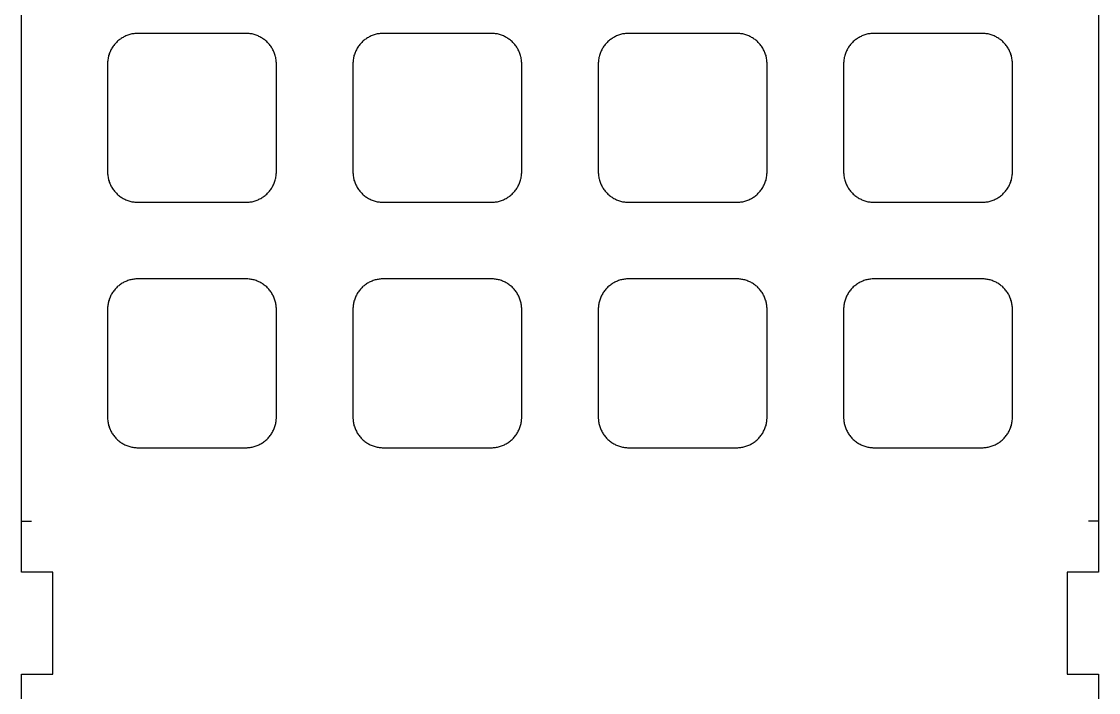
# Model space of a CAD drawing. Header units: millimetres. Extents: x -5 to 320, y -158 to 221.
# Drawn here: x -4.9 to 104.9, y -21 to 47.3 of the extents above; entities that cross this region are included whole.
import ezdxf

# ---------------------------------------------------------------- set-up
doc = ezdxf.new("R2010")
doc.units = ezdxf.units.MM
doc.header["$MEASUREMENT"] = 0
doc.layers.add('plot', color=12, linetype='Continuous', true_color=0xb80000)
doc.layers.add('scribble', color=251, linetype='Continuous', true_color=0x656565)

msp = doc.modelspace()

# ---------------------------------------------------------------- linework, layer by layer
at = {"layer": 'plot'}
for points in [[(-4.86, -2), (-4.86, 168.5)], [(104.86, 168.5), (104.86, -2)], [(7, 46.1), (6.89, 46.1), (6.79, 46.09), (6.68, 46.08), (6.58, 46.07), (6.47, 46.05), (6.37, 46.04), (6.27, 46.01), (6.16, 45.99), (6.06, 45.95), (5.96, 45.92), (5.86, 45.88), (5.76, 45.84), (5.67, 45.8), (5.57, 45.75), (5.48, 45.7), (5.39, 45.65), (5.3, 45.59), (5.21, 45.53), (5.13, 45.47), (5.04, 45.4), (4.96, 45.34), (4.88, 45.27), (4.81, 45.19), (4.73, 45.12), (4.66, 45.04), (4.6, 44.96), (4.53, 44.87), (4.47, 44.79), (4.41, 44.7), (4.35, 44.61), (4.3, 44.52), (4.25, 44.43), (4.2, 44.33), (4.16, 44.24), (4.12, 44.14), (4.08, 44.04), (4.05, 43.94), (4.01, 43.84), (3.99, 43.73), (3.96, 43.63), (3.95, 43.53), (3.93, 43.42), (3.92, 43.32), (3.91, 43.21), (3.9, 43.11), (3.9, 43)], [(18, 46.1), (7, 46.1)], [(21.1, 43), (21.1, 43.11), (21.09, 43.21), (21.08, 43.32), (21.07, 43.42), (21.05, 43.53), (21.04, 43.63), (21.01, 43.73), (20.99, 43.84), (20.95, 43.94), (20.92, 44.04), (20.88, 44.14), (20.84, 44.24), (20.8, 44.33), (20.75, 44.43), (20.7, 44.52), (20.65, 44.61), (20.59, 44.7), (20.53, 44.79), (20.47, 44.87), (20.4, 44.96), (20.34, 45.04), (20.27, 45.12), (20.19, 45.19), (20.12, 45.27), (20.04, 45.34), (19.96, 45.4), (19.87, 45.47), (19.79, 45.53), (19.7, 45.59), (19.61, 45.65), (19.52, 45.7), (19.43, 45.75), (19.33, 45.8), (19.24, 45.84), (19.14, 45.88), (19.04, 45.92), (18.94, 45.95), (18.84, 45.99), (18.73, 46.01), (18.63, 46.04), (18.53, 46.05), (18.42, 46.07), (18.32, 46.08), (18.21, 46.09), (18.11, 46.1), (18, 46.1)], [(32, 46.1), (31.89, 46.1), (31.79, 46.09), (31.68, 46.08), (31.58, 46.07), (31.47, 46.05), (31.37, 46.04), (31.27, 46.01), (31.16, 45.99), (31.06, 45.95), (30.96, 45.92), (30.86, 45.88), (30.76, 45.84), (30.67, 45.8), (30.57, 45.75), (30.48, 45.7), (30.39, 45.65), (30.3, 45.59), (30.21, 45.53), (30.13, 45.47), (30.04, 45.4), (29.96, 45.34), (29.88, 45.27), (29.81, 45.19), (29.73, 45.12), (29.66, 45.04), (29.6, 44.96), (29.53, 44.87), (29.47, 44.79), (29.41, 44.7), (29.35, 44.61), (29.3, 44.52), (29.25, 44.43), (29.2, 44.33), (29.16, 44.24), (29.12, 44.14), (29.08, 44.04), (29.05, 43.94), (29.01, 43.84), (28.99, 43.73), (28.96, 43.63), (28.95, 43.53), (28.93, 43.42), (28.92, 43.32), (28.91, 43.21), (28.9, 43.11), (28.9, 43)], [(43, 46.1), (32, 46.1)], [(46.1, 43), (46.1, 43.11), (46.09, 43.21), (46.08, 43.32), (46.07, 43.42), (46.05, 43.53), (46.04, 43.63), (46.01, 43.73), (45.99, 43.84), (45.95, 43.94), (45.92, 44.04), (45.88, 44.14), (45.84, 44.24), (45.8, 44.33), (45.75, 44.43), (45.7, 44.52), (45.65, 44.61), (45.59, 44.7), (45.53, 44.79), (45.47, 44.87), (45.4, 44.96), (45.34, 45.04), (45.27, 45.12), (45.19, 45.19), (45.12, 45.27), (45.04, 45.34), (44.96, 45.4), (44.87, 45.47), (44.79, 45.53), (44.7, 45.59), (44.61, 45.65), (44.52, 45.7), (44.43, 45.75), (44.33, 45.8), (44.24, 45.84), (44.14, 45.88), (44.04, 45.92), (43.94, 45.95), (43.84, 45.99), (43.73, 46.01), (43.63, 46.04), (43.53, 46.05), (43.42, 46.07), (43.32, 46.08), (43.21, 46.09), (43.11, 46.1), (43, 46.1)], [(57, 46.1), (56.89, 46.1), (56.79, 46.09), (56.68, 46.08), (56.58, 46.07), (56.47, 46.05), (56.37, 46.04), (56.27, 46.01), (56.16, 45.99), (56.06, 45.95), (55.96, 45.92), (55.86, 45.88), (55.76, 45.84), (55.67, 45.8), (55.57, 45.75), (55.48, 45.7), (55.39, 45.65), (55.3, 45.59), (55.21, 45.53), (55.13, 45.47), (55.04, 45.4), (54.96, 45.34), (54.88, 45.27), (54.81, 45.19), (54.73, 45.12), (54.66, 45.04), (54.6, 44.96), (54.53, 44.87), (54.47, 44.79), (54.41, 44.7), (54.35, 44.61), (54.3, 44.52), (54.25, 44.43), (54.2, 44.33), (54.16, 44.24), (54.12, 44.14), (54.08, 44.04), (54.05, 43.94), (54.01, 43.84), (53.99, 43.73), (53.96, 43.63), (53.95, 43.53), (53.93, 43.42), (53.92, 43.32), (53.91, 43.21), (53.9, 43.11), (53.9, 43)], [(68, 46.1), (57, 46.1)], [(71.1, 43), (71.1, 43.11), (71.09, 43.21), (71.08, 43.32), (71.07, 43.42), (71.05, 43.53), (71.04, 43.63), (71.01, 43.73), (70.99, 43.84), (70.95, 43.94), (70.92, 44.04), (70.88, 44.14), (70.84, 44.24), (70.8, 44.33), (70.75, 44.43), (70.7, 44.52), (70.65, 44.61), (70.59, 44.7), (70.53, 44.79), (70.47, 44.87), (70.4, 44.96), (70.34, 45.04), (70.27, 45.12), (70.19, 45.19), (70.12, 45.27), (70.04, 45.34), (69.96, 45.4), (69.87, 45.47), (69.79, 45.53), (69.7, 45.59), (69.61, 45.65), (69.52, 45.7), (69.43, 45.75), (69.33, 45.8), (69.24, 45.84), (69.14, 45.88), (69.04, 45.92), (68.94, 45.95), (68.84, 45.99), (68.73, 46.01), (68.63, 46.04), (68.53, 46.05), (68.42, 46.07), (68.32, 46.08), (68.21, 46.09), (68.11, 46.1), (68, 46.1)], [(82, 46.1), (81.89, 46.1), (81.79, 46.09), (81.68, 46.08), (81.58, 46.07), (81.47, 46.05), (81.37, 46.04), (81.27, 46.01), (81.16, 45.99), (81.06, 45.95), (80.96, 45.92), (80.86, 45.88), (80.76, 45.84), (80.67, 45.8), (80.57, 45.75), (80.48, 45.7), (80.39, 45.65), (80.3, 45.59), (80.21, 45.53), (80.13, 45.47), (80.04, 45.4), (79.96, 45.34), (79.88, 45.27), (79.81, 45.19), (79.73, 45.12), (79.66, 45.04), (79.6, 44.96), (79.53, 44.87), (79.47, 44.79), (79.41, 44.7), (79.35, 44.61), (79.3, 44.52), (79.25, 44.43), (79.2, 44.33), (79.16, 44.24), (79.12, 44.14), (79.08, 44.04), (79.05, 43.94), (79.01, 43.84), (78.99, 43.73), (78.96, 43.63), (78.95, 43.53), (78.93, 43.42), (78.92, 43.32), (78.91, 43.21), (78.9, 43.11), (78.9, 43)], [(93, 46.1), (82, 46.1)], [(96.1, 43), (96.1, 43.11), (96.09, 43.21), (96.08, 43.32), (96.07, 43.42), (96.05, 43.53), (96.04, 43.63), (96.01, 43.73), (95.99, 43.84), (95.95, 43.94), (95.92, 44.04), (95.88, 44.14), (95.84, 44.24), (95.8, 44.33), (95.75, 44.43), (95.7, 44.52), (95.65, 44.61), (95.59, 44.7), (95.53, 44.79), (95.47, 44.87), (95.4, 44.96), (95.34, 45.04), (95.27, 45.12), (95.19, 45.19), (95.12, 45.27), (95.04, 45.34), (94.96, 45.4), (94.87, 45.47), (94.79, 45.53), (94.7, 45.59), (94.61, 45.65), (94.52, 45.7), (94.43, 45.75), (94.33, 45.8), (94.24, 45.84), (94.14, 45.88), (94.04, 45.92), (93.94, 45.95), (93.84, 45.99), (93.73, 46.01), (93.63, 46.04), (93.53, 46.05), (93.42, 46.07), (93.32, 46.08), (93.21, 46.09), (93.11, 46.1), (93, 46.1)], [(3.9, 43), (3.9, 32)], [(21.1, 32), (21.1, 43)], [(28.9, 43), (28.9, 32)], [(46.1, 32), (46.1, 43)], [(53.9, 43), (53.9, 32)], [(71.1, 32), (71.1, 43)], [(78.9, 43), (78.9, 32)], [(96.1, 32), (96.1, 43)], [(3.9, 32), (3.9, 31.89), (3.91, 31.79), (3.92, 31.68), (3.93, 31.58), (3.95, 31.47), (3.96, 31.37), (3.99, 31.27), (4.01, 31.16), (4.05, 31.06), (4.08, 30.96), (4.12, 30.86), (4.16, 30.76), (4.2, 30.67), (4.25, 30.57), (4.3, 30.48), (4.35, 30.39), (4.41, 30.3), (4.47, 30.21), (4.53, 30.13), (4.6, 30.04), (4.66, 29.96), (4.73, 29.88), (4.81, 29.81), (4.88, 29.73), (4.96, 29.66), (5.04, 29.6), (5.13, 29.53), (5.21, 29.47), (5.3, 29.41), (5.39, 29.35), (5.48, 29.3), (5.57, 29.25), (5.67, 29.2), (5.76, 29.16), (5.86, 29.12), (5.96, 29.08), (6.06, 29.05), (6.16, 29.01), (6.27, 28.99), (6.37, 28.96), (6.47, 28.95), (6.58, 28.93), (6.68, 28.92), (6.79, 28.91), (6.89, 28.9), (7, 28.9)], [(18, 28.9), (18.11, 28.9), (18.21, 28.91), (18.32, 28.92), (18.42, 28.93), (18.53, 28.95), (18.63, 28.96), (18.73, 28.99), (18.84, 29.01), (18.94, 29.05), (19.04, 29.08), (19.14, 29.12), (19.24, 29.16), (19.33, 29.2), (19.43, 29.25), (19.52, 29.3), (19.61, 29.35), (19.7, 29.41), (19.79, 29.47), (19.87, 29.53), (19.96, 29.6), (20.04, 29.66), (20.12, 29.73), (20.19, 29.81), (20.27, 29.88), (20.34, 29.96), (20.4, 30.04), (20.47, 30.13), (20.53, 30.21), (20.59, 30.3), (20.65, 30.39), (20.7, 30.48), (20.75, 30.57), (20.8, 30.67), (20.84, 30.76), (20.88, 30.86), (20.92, 30.96), (20.95, 31.06), (20.99, 31.16), (21.01, 31.27), (21.04, 31.37), (21.05, 31.47), (21.07, 31.58), (21.08, 31.68), (21.09, 31.79), (21.1, 31.89), (21.1, 32)], [(28.9, 32), (28.9, 31.89), (28.91, 31.79), (28.92, 31.68), (28.93, 31.58), (28.95, 31.47), (28.96, 31.37), (28.99, 31.27), (29.01, 31.16), (29.05, 31.06), (29.08, 30.96), (29.12, 30.86), (29.16, 30.76), (29.2, 30.67), (29.25, 30.57), (29.3, 30.48), (29.35, 30.39), (29.41, 30.3), (29.47, 30.21), (29.53, 30.13), (29.6, 30.04), (29.66, 29.96), (29.73, 29.88), (29.81, 29.81), (29.88, 29.73), (29.96, 29.66), (30.04, 29.6), (30.13, 29.53), (30.21, 29.47), (30.3, 29.41), (30.39, 29.35), (30.48, 29.3), (30.57, 29.25), (30.67, 29.2), (30.76, 29.16), (30.86, 29.12), (30.96, 29.08), (31.06, 29.05), (31.16, 29.01), (31.27, 28.99), (31.37, 28.96), (31.47, 28.95), (31.58, 28.93), (31.68, 28.92), (31.79, 28.91), (31.89, 28.9), (32, 28.9)], [(43, 28.9), (43.11, 28.9), (43.21, 28.91), (43.32, 28.92), (43.42, 28.93), (43.53, 28.95), (43.63, 28.96), (43.73, 28.99), (43.84, 29.01), (43.94, 29.05), (44.04, 29.08), (44.14, 29.12), (44.24, 29.16), (44.33, 29.2), (44.43, 29.25), (44.52, 29.3), (44.61, 29.35), (44.7, 29.41), (44.79, 29.47), (44.87, 29.53), (44.96, 29.6), (45.04, 29.66), (45.12, 29.73), (45.19, 29.81), (45.27, 29.88), (45.34, 29.96), (45.4, 30.04), (45.47, 30.13), (45.53, 30.21), (45.59, 30.3), (45.65, 30.39), (45.7, 30.48), (45.75, 30.57), (45.8, 30.67), (45.84, 30.76), (45.88, 30.86), (45.92, 30.96), (45.95, 31.06), (45.99, 31.16), (46.01, 31.27), (46.04, 31.37), (46.05, 31.47), (46.07, 31.58), (46.08, 31.68), (46.09, 31.79), (46.1, 31.89), (46.1, 32)], [(53.9, 32), (53.9, 31.89), (53.91, 31.79), (53.92, 31.68), (53.93, 31.58), (53.95, 31.47), (53.96, 31.37), (53.99, 31.27), (54.01, 31.16), (54.05, 31.06), (54.08, 30.96), (54.12, 30.86), (54.16, 30.76), (54.2, 30.67), (54.25, 30.57), (54.3, 30.48), (54.35, 30.39), (54.41, 30.3), (54.47, 30.21), (54.53, 30.13), (54.6, 30.04), (54.66, 29.96), (54.73, 29.88), (54.81, 29.81), (54.88, 29.73), (54.96, 29.66), (55.04, 29.6), (55.13, 29.53), (55.21, 29.47), (55.3, 29.41), (55.39, 29.35), (55.48, 29.3), (55.57, 29.25), (55.67, 29.2), (55.76, 29.16), (55.86, 29.12), (55.96, 29.08), (56.06, 29.05), (56.16, 29.01), (56.27, 28.99), (56.37, 28.96), (56.47, 28.95), (56.58, 28.93), (56.68, 28.92), (56.79, 28.91), (56.89, 28.9), (57, 28.9)], [(68, 28.9), (68.11, 28.9), (68.21, 28.91), (68.32, 28.92), (68.42, 28.93), (68.53, 28.95), (68.63, 28.96), (68.73, 28.99), (68.84, 29.01), (68.94, 29.05), (69.04, 29.08), (69.14, 29.12), (69.24, 29.16), (69.33, 29.2), (69.43, 29.25), (69.52, 29.3), (69.61, 29.35), (69.7, 29.41), (69.79, 29.47), (69.87, 29.53), (69.96, 29.6), (70.04, 29.66), (70.12, 29.73), (70.19, 29.81), (70.27, 29.88), (70.34, 29.96), (70.4, 30.04), (70.47, 30.13), (70.53, 30.21), (70.59, 30.3), (70.65, 30.39), (70.7, 30.48), (70.75, 30.57), (70.8, 30.67), (70.84, 30.76), (70.88, 30.86), (70.92, 30.96), (70.95, 31.06), (70.99, 31.16), (71.01, 31.27), (71.04, 31.37), (71.05, 31.47), (71.07, 31.58), (71.08, 31.68), (71.09, 31.79), (71.1, 31.89), (71.1, 32)], [(78.9, 32), (78.9, 31.89), (78.91, 31.79), (78.92, 31.68), (78.93, 31.58), (78.95, 31.47), (78.96, 31.37), (78.99, 31.27), (79.01, 31.16), (79.05, 31.06), (79.08, 30.96), (79.12, 30.86), (79.16, 30.76), (79.2, 30.67), (79.25, 30.57), (79.3, 30.48), (79.35, 30.39), (79.41, 30.3), (79.47, 30.21), (79.53, 30.13), (79.6, 30.04), (79.66, 29.96), (79.73, 29.88), (79.81, 29.81), (79.88, 29.73), (79.96, 29.66), (80.04, 29.6), (80.13, 29.53), (80.21, 29.47), (80.3, 29.41), (80.39, 29.35), (80.48, 29.3), (80.57, 29.25), (80.67, 29.2), (80.76, 29.16), (80.86, 29.12), (80.96, 29.08), (81.06, 29.05), (81.16, 29.01), (81.27, 28.99), (81.37, 28.96), (81.47, 28.95), (81.58, 28.93), (81.68, 28.92), (81.79, 28.91), (81.89, 28.9), (82, 28.9)], [(93, 28.9), (93.11, 28.9), (93.21, 28.91), (93.32, 28.92), (93.42, 28.93), (93.53, 28.95), (93.63, 28.96), (93.73, 28.99), (93.84, 29.01), (93.94, 29.05), (94.04, 29.08), (94.14, 29.12), (94.24, 29.16), (94.33, 29.2), (94.43, 29.25), (94.52, 29.3), (94.61, 29.35), (94.7, 29.41), (94.79, 29.47), (94.87, 29.53), (94.96, 29.6), (95.04, 29.66), (95.12, 29.73), (95.19, 29.81), (95.27, 29.88), (95.34, 29.96), (95.4, 30.04), (95.47, 30.13), (95.53, 30.21), (95.59, 30.3), (95.65, 30.39), (95.7, 30.48), (95.75, 30.57), (95.8, 30.67), (95.84, 30.76), (95.88, 30.86), (95.92, 30.96), (95.95, 31.06), (95.99, 31.16), (96.01, 31.27), (96.04, 31.37), (96.05, 31.47), (96.07, 31.58), (96.08, 31.68), (96.09, 31.79), (96.1, 31.89), (96.1, 32)], [(7, 28.9), (18, 28.9)], [(32, 28.9), (43, 28.9)], [(57, 28.9), (68, 28.9)], [(82, 28.9), (93, 28.9)], [(7, 21.1), (6.89, 21.1), (6.79, 21.09), (6.68, 21.08), (6.58, 21.07), (6.47, 21.05), (6.37, 21.04), (6.27, 21.01), (6.16, 20.99), (6.06, 20.95), (5.96, 20.92), (5.86, 20.88), (5.76, 20.84), (5.67, 20.8), (5.57, 20.75), (5.48, 20.7), (5.39, 20.65), (5.3, 20.59), (5.21, 20.53), (5.13, 20.47), (5.04, 20.4), (4.96, 20.34), (4.88, 20.27), (4.81, 20.19), (4.73, 20.12), (4.66, 20.04), (4.6, 19.96), (4.53, 19.87), (4.47, 19.79), (4.41, 19.7), (4.35, 19.61), (4.3, 19.52), (4.25, 19.43), (4.2, 19.33), (4.16, 19.24), (4.12, 19.14), (4.08, 19.04), (4.05, 18.94), (4.01, 18.84), (3.99, 18.73), (3.96, 18.63), (3.95, 18.53), (3.93, 18.42), (3.92, 18.32), (3.91, 18.21), (3.9, 18.11), (3.9, 18)], [(18, 21.1), (7, 21.1)], [(21.1, 18), (21.1, 18.11), (21.09, 18.21), (21.08, 18.32), (21.07, 18.42), (21.05, 18.53), (21.04, 18.63), (21.01, 18.73), (20.99, 18.84), (20.95, 18.94), (20.92, 19.04), (20.88, 19.14), (20.84, 19.24), (20.8, 19.33), (20.75, 19.43), (20.7, 19.52), (20.65, 19.61), (20.59, 19.7), (20.53, 19.79), (20.47, 19.87), (20.4, 19.96), (20.34, 20.04), (20.27, 20.12), (20.19, 20.19), (20.12, 20.27), (20.04, 20.34), (19.96, 20.4), (19.87, 20.47), (19.79, 20.53), (19.7, 20.59), (19.61, 20.65), (19.52, 20.7), (19.43, 20.75), (19.33, 20.8), (19.24, 20.84), (19.14, 20.88), (19.04, 20.92), (18.94, 20.95), (18.84, 20.99), (18.73, 21.01), (18.63, 21.04), (18.53, 21.05), (18.42, 21.07), (18.32, 21.08), (18.21, 21.09), (18.11, 21.1), (18, 21.1)], [(32, 21.1), (31.89, 21.1), (31.79, 21.09), (31.68, 21.08), (31.58, 21.07), (31.47, 21.05), (31.37, 21.04), (31.27, 21.01), (31.16, 20.99), (31.06, 20.95), (30.96, 20.92), (30.86, 20.88), (30.76, 20.84), (30.67, 20.8), (30.57, 20.75), (30.48, 20.7), (30.39, 20.65), (30.3, 20.59), (30.21, 20.53), (30.13, 20.47), (30.04, 20.4), (29.96, 20.34), (29.88, 20.27), (29.81, 20.19), (29.73, 20.12), (29.66, 20.04), (29.6, 19.96), (29.53, 19.87), (29.47, 19.79), (29.41, 19.7), (29.35, 19.61), (29.3, 19.52), (29.25, 19.43), (29.2, 19.33), (29.16, 19.24), (29.12, 19.14), (29.08, 19.04), (29.05, 18.94), (29.01, 18.84), (28.99, 18.73), (28.96, 18.63), (28.95, 18.53), (28.93, 18.42), (28.92, 18.32), (28.91, 18.21), (28.9, 18.11), (28.9, 18)], [(43, 21.1), (32, 21.1)], [(46.1, 18), (46.1, 18.11), (46.09, 18.21), (46.08, 18.32), (46.07, 18.42), (46.05, 18.53), (46.04, 18.63), (46.01, 18.73), (45.99, 18.84), (45.95, 18.94), (45.92, 19.04), (45.88, 19.14), (45.84, 19.24), (45.8, 19.33), (45.75, 19.43), (45.7, 19.52), (45.65, 19.61), (45.59, 19.7), (45.53, 19.79), (45.47, 19.87), (45.4, 19.96), (45.34, 20.04), (45.27, 20.12), (45.19, 20.19), (45.12, 20.27), (45.04, 20.34), (44.96, 20.4), (44.87, 20.47), (44.79, 20.53), (44.7, 20.59), (44.61, 20.65), (44.52, 20.7), (44.43, 20.75), (44.33, 20.8), (44.24, 20.84), (44.14, 20.88), (44.04, 20.92), (43.94, 20.95), (43.84, 20.99), (43.73, 21.01), (43.63, 21.04), (43.53, 21.05), (43.42, 21.07), (43.32, 21.08), (43.21, 21.09), (43.11, 21.1), (43, 21.1)], [(57, 21.1), (56.89, 21.1), (56.79, 21.09), (56.68, 21.08), (56.58, 21.07), (56.47, 21.05), (56.37, 21.04), (56.27, 21.01), (56.16, 20.99), (56.06, 20.95), (55.96, 20.92), (55.86, 20.88), (55.76, 20.84), (55.67, 20.8), (55.57, 20.75), (55.48, 20.7), (55.39, 20.65), (55.3, 20.59), (55.21, 20.53), (55.13, 20.47), (55.04, 20.4), (54.96, 20.34), (54.88, 20.27), (54.81, 20.19), (54.73, 20.12), (54.66, 20.04), (54.6, 19.96), (54.53, 19.87), (54.47, 19.79), (54.41, 19.7), (54.35, 19.61), (54.3, 19.52), (54.25, 19.43), (54.2, 19.33), (54.16, 19.24), (54.12, 19.14), (54.08, 19.04), (54.05, 18.94), (54.01, 18.84), (53.99, 18.73), (53.96, 18.63), (53.95, 18.53), (53.93, 18.42), (53.92, 18.32), (53.91, 18.21), (53.9, 18.11), (53.9, 18)], [(68, 21.1), (57, 21.1)], [(71.1, 18), (71.1, 18.11), (71.09, 18.21), (71.08, 18.32), (71.07, 18.42), (71.05, 18.53), (71.04, 18.63), (71.01, 18.73), (70.99, 18.84), (70.95, 18.94), (70.92, 19.04), (70.88, 19.14), (70.84, 19.24), (70.8, 19.33), (70.75, 19.43), (70.7, 19.52), (70.65, 19.61), (70.59, 19.7), (70.53, 19.79), (70.47, 19.87), (70.4, 19.96), (70.34, 20.04), (70.27, 20.12), (70.19, 20.19), (70.12, 20.27), (70.04, 20.34), (69.96, 20.4), (69.87, 20.47), (69.79, 20.53), (69.7, 20.59), (69.61, 20.65), (69.52, 20.7), (69.43, 20.75), (69.33, 20.8), (69.24, 20.84), (69.14, 20.88), (69.04, 20.92), (68.94, 20.95), (68.84, 20.99), (68.73, 21.01), (68.63, 21.04), (68.53, 21.05), (68.42, 21.07), (68.32, 21.08), (68.21, 21.09), (68.11, 21.1), (68, 21.1)], [(82, 21.1), (81.89, 21.1), (81.79, 21.09), (81.68, 21.08), (81.58, 21.07), (81.47, 21.05), (81.37, 21.04), (81.27, 21.01), (81.16, 20.99), (81.06, 20.95), (80.96, 20.92), (80.86, 20.88), (80.76, 20.84), (80.67, 20.8), (80.57, 20.75), (80.48, 20.7), (80.39, 20.65), (80.3, 20.59), (80.21, 20.53), (80.13, 20.47), (80.04, 20.4), (79.96, 20.34), (79.88, 20.27), (79.81, 20.19), (79.73, 20.12), (79.66, 20.04), (79.6, 19.96), (79.53, 19.87), (79.47, 19.79), (79.41, 19.7), (79.35, 19.61), (79.3, 19.52), (79.25, 19.43), (79.2, 19.33), (79.16, 19.24), (79.12, 19.14), (79.08, 19.04), (79.05, 18.94), (79.01, 18.84), (78.99, 18.73), (78.96, 18.63), (78.95, 18.53), (78.93, 18.42), (78.92, 18.32), (78.91, 18.21), (78.9, 18.11), (78.9, 18)], [(93, 21.1), (82, 21.1)], [(96.1, 18), (96.1, 18.11), (96.09, 18.21), (96.08, 18.32), (96.07, 18.42), (96.05, 18.53), (96.04, 18.63), (96.01, 18.73), (95.99, 18.84), (95.95, 18.94), (95.92, 19.04), (95.88, 19.14), (95.84, 19.24), (95.8, 19.33), (95.75, 19.43), (95.7, 19.52), (95.65, 19.61), (95.59, 19.7), (95.53, 19.79), (95.47, 19.87), (95.4, 19.96), (95.34, 20.04), (95.27, 20.12), (95.19, 20.19), (95.12, 20.27), (95.04, 20.34), (94.96, 20.4), (94.87, 20.47), (94.79, 20.53), (94.7, 20.59), (94.61, 20.65), (94.52, 20.7), (94.43, 20.75), (94.33, 20.8), (94.24, 20.84), (94.14, 20.88), (94.04, 20.92), (93.94, 20.95), (93.84, 20.99), (93.73, 21.01), (93.63, 21.04), (93.53, 21.05), (93.42, 21.07), (93.32, 21.08), (93.21, 21.09), (93.11, 21.1), (93, 21.1)], [(3.9, 18), (3.9, 7)], [(21.1, 7), (21.1, 18)], [(28.9, 18), (28.9, 7)], [(46.1, 7), (46.1, 18)], [(53.9, 18), (53.9, 7)], [(71.1, 7), (71.1, 18)], [(78.9, 18), (78.9, 7)], [(96.1, 7), (96.1, 18)], [(3.9, 7), (3.9, 6.89), (3.91, 6.79), (3.92, 6.68), (3.93, 6.58), (3.95, 6.47), (3.96, 6.37), (3.99, 6.27), (4.01, 6.16), (4.05, 6.06), (4.08, 5.96), (4.12, 5.86), (4.16, 5.76), (4.2, 5.67), (4.25, 5.57), (4.3, 5.48), (4.35, 5.39), (4.41, 5.3), (4.47, 5.21), (4.53, 5.13), (4.6, 5.04), (4.66, 4.96), (4.73, 4.88), (4.81, 4.81), (4.88, 4.73), (4.96, 4.66), (5.04, 4.6), (5.13, 4.53), (5.21, 4.47), (5.3, 4.41), (5.39, 4.35), (5.48, 4.3), (5.57, 4.25), (5.67, 4.2), (5.76, 4.16), (5.86, 4.12), (5.96, 4.08), (6.06, 4.05), (6.16, 4.01), (6.27, 3.99), (6.37, 3.96), (6.47, 3.95), (6.58, 3.93), (6.68, 3.92), (6.79, 3.91), (6.89, 3.9), (7, 3.9)], [(18, 3.9), (18.11, 3.9), (18.21, 3.91), (18.32, 3.92), (18.42, 3.93), (18.53, 3.95), (18.63, 3.96), (18.73, 3.99), (18.84, 4.01), (18.94, 4.05), (19.04, 4.08), (19.14, 4.12), (19.24, 4.16), (19.33, 4.2), (19.43, 4.25), (19.52, 4.3), (19.61, 4.35), (19.7, 4.41), (19.79, 4.47), (19.87, 4.53), (19.96, 4.6), (20.04, 4.66), (20.12, 4.73), (20.19, 4.81), (20.27, 4.88), (20.34, 4.96), (20.4, 5.04), (20.47, 5.13), (20.53, 5.21), (20.59, 5.3), (20.65, 5.39), (20.7, 5.48), (20.75, 5.57), (20.8, 5.67), (20.84, 5.76), (20.88, 5.86), (20.92, 5.96), (20.95, 6.06), (20.99, 6.16), (21.01, 6.27), (21.04, 6.37), (21.05, 6.47), (21.07, 6.58), (21.08, 6.68), (21.09, 6.79), (21.1, 6.89), (21.1, 7)], [(28.9, 7), (28.9, 6.89), (28.91, 6.79), (28.92, 6.68), (28.93, 6.58), (28.95, 6.47), (28.96, 6.37), (28.99, 6.27), (29.01, 6.16), (29.05, 6.06), (29.08, 5.96), (29.12, 5.86), (29.16, 5.76), (29.2, 5.67), (29.25, 5.57), (29.3, 5.48), (29.35, 5.39), (29.41, 5.3), (29.47, 5.21), (29.53, 5.13), (29.6, 5.04), (29.66, 4.96), (29.73, 4.88), (29.81, 4.81), (29.88, 4.73), (29.96, 4.66), (30.04, 4.6), (30.13, 4.53), (30.21, 4.47), (30.3, 4.41), (30.39, 4.35), (30.48, 4.3), (30.57, 4.25), (30.67, 4.2), (30.76, 4.16), (30.86, 4.12), (30.96, 4.08), (31.06, 4.05), (31.16, 4.01), (31.27, 3.99), (31.37, 3.96), (31.47, 3.95), (31.58, 3.93), (31.68, 3.92), (31.79, 3.91), (31.89, 3.9), (32, 3.9)], [(43, 3.9), (43.11, 3.9), (43.21, 3.91), (43.32, 3.92), (43.42, 3.93), (43.53, 3.95), (43.63, 3.96), (43.73, 3.99), (43.84, 4.01), (43.94, 4.05), (44.04, 4.08), (44.14, 4.12), (44.24, 4.16), (44.33, 4.2), (44.43, 4.25), (44.52, 4.3), (44.61, 4.35), (44.7, 4.41), (44.79, 4.47), (44.87, 4.53), (44.96, 4.6), (45.04, 4.66), (45.12, 4.73), (45.19, 4.81), (45.27, 4.88), (45.34, 4.96), (45.4, 5.04), (45.47, 5.13), (45.53, 5.21), (45.59, 5.3), (45.65, 5.39), (45.7, 5.48), (45.75, 5.57), (45.8, 5.67), (45.84, 5.76), (45.88, 5.86), (45.92, 5.96), (45.95, 6.06), (45.99, 6.16), (46.01, 6.27), (46.04, 6.37), (46.05, 6.47), (46.07, 6.58), (46.08, 6.68), (46.09, 6.79), (46.1, 6.89), (46.1, 7)], [(53.9, 7), (53.9, 6.89), (53.91, 6.79), (53.92, 6.68), (53.93, 6.58), (53.95, 6.47), (53.96, 6.37), (53.99, 6.27), (54.01, 6.16), (54.05, 6.06), (54.08, 5.96), (54.12, 5.86), (54.16, 5.76), (54.2, 5.67), (54.25, 5.57), (54.3, 5.48), (54.35, 5.39), (54.41, 5.3), (54.47, 5.21), (54.53, 5.13), (54.6, 5.04), (54.66, 4.96), (54.73, 4.88), (54.81, 4.81), (54.88, 4.73), (54.96, 4.66), (55.04, 4.6), (55.13, 4.53), (55.21, 4.47), (55.3, 4.41), (55.39, 4.35), (55.48, 4.3), (55.57, 4.25), (55.67, 4.2), (55.76, 4.16), (55.86, 4.12), (55.96, 4.08), (56.06, 4.05), (56.16, 4.01), (56.27, 3.99), (56.37, 3.96), (56.47, 3.95), (56.58, 3.93), (56.68, 3.92), (56.79, 3.91), (56.89, 3.9), (57, 3.9)], [(68, 3.9), (68.11, 3.9), (68.21, 3.91), (68.32, 3.92), (68.42, 3.93), (68.53, 3.95), (68.63, 3.96), (68.73, 3.99), (68.84, 4.01), (68.94, 4.05), (69.04, 4.08), (69.14, 4.12), (69.24, 4.16), (69.33, 4.2), (69.43, 4.25), (69.52, 4.3), (69.61, 4.35), (69.7, 4.41), (69.79, 4.47), (69.87, 4.53), (69.96, 4.6), (70.04, 4.66), (70.12, 4.73), (70.19, 4.81), (70.27, 4.88), (70.34, 4.96), (70.4, 5.04), (70.47, 5.13), (70.53, 5.21), (70.59, 5.3), (70.65, 5.39), (70.7, 5.48), (70.75, 5.57), (70.8, 5.67), (70.84, 5.76), (70.88, 5.86), (70.92, 5.96), (70.95, 6.06), (70.99, 6.16), (71.01, 6.27), (71.04, 6.37), (71.05, 6.47), (71.07, 6.58), (71.08, 6.68), (71.09, 6.79), (71.1, 6.89), (71.1, 7)], [(78.9, 7), (78.9, 6.89), (78.91, 6.79), (78.92, 6.68), (78.93, 6.58), (78.95, 6.47), (78.96, 6.37), (78.99, 6.27), (79.01, 6.16), (79.05, 6.06), (79.08, 5.96), (79.12, 5.86), (79.16, 5.76), (79.2, 5.67), (79.25, 5.57), (79.3, 5.48), (79.35, 5.39), (79.41, 5.3), (79.47, 5.21), (79.53, 5.13), (79.6, 5.04), (79.66, 4.96), (79.73, 4.88), (79.81, 4.81), (79.88, 4.73), (79.96, 4.66), (80.04, 4.6), (80.13, 4.53), (80.21, 4.47), (80.3, 4.41), (80.39, 4.35), (80.48, 4.3), (80.57, 4.25), (80.67, 4.2), (80.76, 4.16), (80.86, 4.12), (80.96, 4.08), (81.06, 4.05), (81.16, 4.01), (81.27, 3.99), (81.37, 3.96), (81.47, 3.95), (81.58, 3.93), (81.68, 3.92), (81.79, 3.91), (81.89, 3.9), (82, 3.9)], [(93, 3.9), (93.11, 3.9), (93.21, 3.91), (93.32, 3.92), (93.42, 3.93), (93.53, 3.95), (93.63, 3.96), (93.73, 3.99), (93.84, 4.01), (93.94, 4.05), (94.04, 4.08), (94.14, 4.12), (94.24, 4.16), (94.33, 4.2), (94.43, 4.25), (94.52, 4.3), (94.61, 4.35), (94.7, 4.41), (94.79, 4.47), (94.87, 4.53), (94.96, 4.6), (95.04, 4.66), (95.12, 4.73), (95.19, 4.81), (95.27, 4.88), (95.34, 4.96), (95.4, 5.04), (95.47, 5.13), (95.53, 5.21), (95.59, 5.3), (95.65, 5.39), (95.7, 5.48), (95.75, 5.57), (95.8, 5.67), (95.84, 5.76), (95.88, 5.86), (95.92, 5.96), (95.95, 6.06), (95.99, 6.16), (96.01, 6.27), (96.04, 6.37), (96.05, 6.47), (96.07, 6.58), (96.08, 6.68), (96.09, 6.79), (96.1, 6.89), (96.1, 7)], [(7, 3.9), (18, 3.9)], [(32, 3.9), (43, 3.9)], [(57, 3.9), (68, 3.9)], [(82, 3.9), (93, 3.9)], [(-4.86, -5.14), (-4.86, -2)], [(104.86, -2), (104.86, -5.14)], [(-4.86, -8.77), (-4.86, -5.14)], [(104.86, -5.14), (104.86, -8.77)], [(-1.66, -19.17), (-1.66, -8.77), (-4.86, -8.77)], [(104.86, -8.77), (101.66, -8.77), (101.66, -19.17)], [(104.86, -19.17), (104.86, -27.14), (-4.86, -27.14), (-4.86, -19.17)], [(-4.86, -19.17), (-1.66, -19.17)], [(101.66, -19.17), (104.86, -19.17)]]:
    msp.add_lwpolyline(points, dxfattribs=at)
at = {"layer": 'scribble'}
for points in [[(-4.86, -3.57), (-3.86, -3.57)], [(104.86, -3.57), (103.86, -3.57)]]:
    msp.add_lwpolyline(points, dxfattribs=at)

doc.saveas('drawing.dxf')
